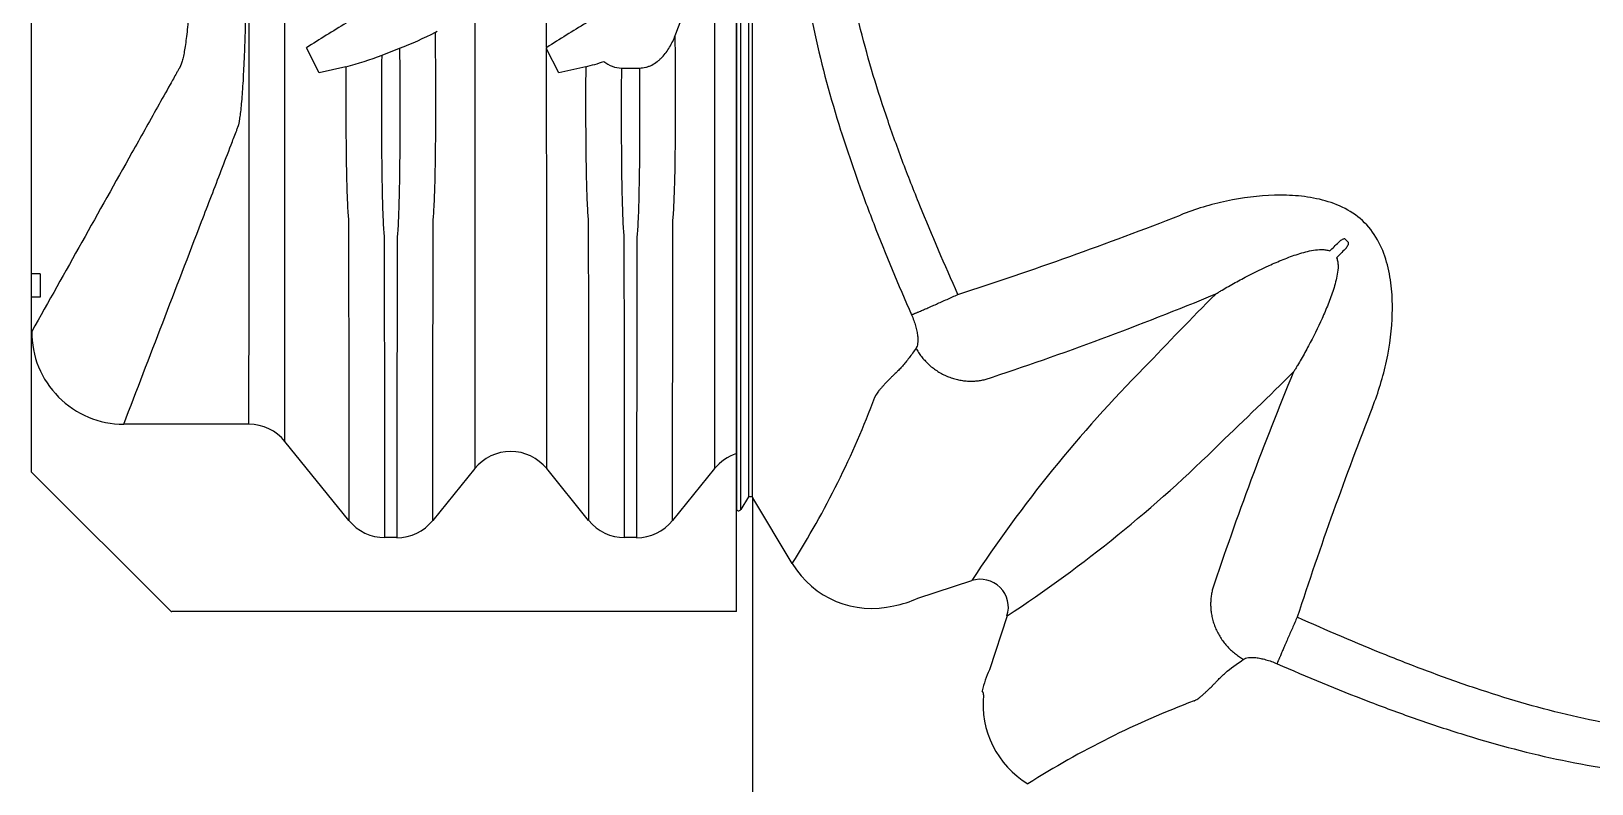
# Model space of a CAD drawing. Header units: millimetres. Extents: x -455371 to 117772, y -78417 to 116564.
# Drawn here: x -53515.9 to -53180.1, y 64956.1 to 65118 of the extents above; entities that cross this region are included whole.
import ezdxf

# ---------------------------------------------------------------- set-up
doc = ezdxf.new("R2010")
doc.units = ezdxf.units.MM
doc.layers.get('0').update_dxf_attribs({"color": 255})
doc.layers.add('BETON-STOP', color=141, linetype='Continuous')
doc.layers.add('Contorno-Cupolex', color=3, linetype='Continuous')

# ---------------------------------------------------------------- blocks, each defined once
blk = doc.blocks.new('Cupolex H50')
at = {"layer": 'Contorno-Cupolex', "linetype": 'Continuous'}
for p, q in [((19692.858, 10192.535), (19692.858, 10171.748)), ((19705.932, 10177.531), (19706.004, 10177.459)), ((19693.116, 10171.996), (19692.951, 10171.722)), ((19693.201, 10171.996), (19693.116, 10171.996)), ((19693.208, 10171.984), (19693.201, 10171.996)), ((19693.208, 10171.976), (19693.208, 10171.984)), ((19694.056, 10170.564), (19693.208, 10171.976)), ((19693.208, 10164.735), (19693.208, 10171.976)), ((19696.753, 10169.82), (19697.911, 10170.197)), ((19698.67, 10169.438), (19698.294, 10168.28))]:
    blk.add_line(p, q, dxfattribs=at)
for centre, radius, start, end in [((19671.606, 10256.75), 84.511, 287.92489, 291.36419), ((19647.472, 10236.537), 83.013, 314.44915, 314.6275), ((19765.011, 10118.999), 83.013, 135.3725, 135.55085), ((19676.338, 10241.136), 70.114, 288.16797, 292.48426), ((19775.244, 10104.861), 101.529, 135.24033, 136.48357), ((19722.646, 10153.941), 29.599, 135.272, 146.6866), ((19767.526, 10148.671), 67.882, 157.47222, 161.6936), ((19633.335, 10246.77), 101.528, 313.51644, 314.7597), ((19677.575, 10180.979), 19.496, 327.7108, 339.4596), ((19782.538, 10144.13), 81.647, 158.60087, 161.96279), ((19682.414, 10194.173), 29.599, 303.3134, 314.728), ((19692.908, 10171.747), 0.0499, 179.2776, 329.0373), ((19695.76, 10171.587), 1.987, 210.9888, 283.9535), ((19698.098, 10169.625), 0.601, 341.8666, 108.1334), ((19695.909, 10171.605), 1.974, 279.6297, 295.3053), ((19700.317, 10167.325), 2.238, 154.7363, 166.9636), ((19698.066, 10167.758), 0.1, 353.9944, 45.0507), ((19700.142, 10167.538), 1.987, 173.9429, 239.0129), ((19709.561, 10149.368), 19.498, 110.643, 122.3798)]:
    blk.add_arc(centre, radius, start, end, dxfattribs=at)
for points, knots in [([(19693.116, 10192.535), (19693.116, 10191.89), (19693.116, 10191.245), (19693.116, 10189.955), (19693.116, 10189.309), (19693.116, 10188.019), (19693.116, 10187.374), (19693.116, 10186.406), (19693.116, 10186.083), (19693.116, 10185.44), (19693.116, 10185.117), (19693.116, 10184.478), (19693.116, 10184.165), (19693.116, 10183.551), (19693.116, 10183.249), (19693.116, 10182.657), (19693.116, 10182.365), (19693.116, 10181.811), (19693.116, 10181.544), (19693.116, 10180.784), (19693.116, 10180.317), (19693.116, 10179.729), (19693.116, 10179.548), (19693.116, 10179.222), (19693.116, 10179.074), (19693.116, 10178.693), (19693.116, 10178.525), (19693.116, 10178.326), (19693.116, 10178.225), (19693.116, 10178.024), (19693.116, 10177.924), (19693.116, 10177.723), (19693.116, 10177.623), (19693.116, 10177.321), (19693.116, 10177.121), (19693.116, 10176.719), (19693.116, 10176.518), (19693.116, 10175.916), (19693.116, 10175.515), (19693.116, 10174.712), (19693.116, 10174.311), (19693.116, 10173.271), (19693.116, 10172.633), (19693.116, 10171.996)], [0, 0, 0, 0, 0.032927, 0.032927, 0.065853, 0.065853, 0.09878, 0.09878, 0.115243, 0.115243, 0.131706, 0.131706, 0.14817, 0.14817, 0.164633, 0.164633, 0.181096, 0.181096, 0.197559, 0.197559, 0.230486, 0.230486, 0.246949, 0.246949, 0.263413, 0.263413, 0.296339, 0.296339, 0.329266, 0.329266, 0.362192, 0.362192, 0.395119, 0.395119, 0.460972, 0.460972, 0.526825, 0.526825, 0.658531, 0.658531, 0.790238, 0.790238, 1, 1, 1, 1]), ([(19693.201, 10171.996), (19693.201, 10172.633), (19693.201, 10173.271), (19693.201, 10174.311), (19693.201, 10174.712), (19693.201, 10175.515), (19693.201, 10175.916), (19693.201, 10176.518), (19693.201, 10176.719), (19693.201, 10177.121), (19693.201, 10177.321), (19693.201, 10177.623), (19693.201, 10177.723), (19693.201, 10177.924), (19693.201, 10178.024), (19693.201, 10178.225), (19693.201, 10178.326), (19693.201, 10178.525), (19693.201, 10178.693), (19693.201, 10179.074), (19693.201, 10179.222), (19693.201, 10179.548), (19693.201, 10179.729), (19693.201, 10180.317), (19693.201, 10180.784), (19693.201, 10181.544), (19693.201, 10181.811), (19693.201, 10182.365), (19693.201, 10182.657), (19693.201, 10183.249), (19693.201, 10183.551), (19693.201, 10184.165), (19693.201, 10184.478), (19693.201, 10185.117), (19693.201, 10185.44), (19693.201, 10186.083), (19693.201, 10186.406), (19693.201, 10187.374), (19693.201, 10188.019), (19693.201, 10189.309), (19693.201, 10189.955), (19693.201, 10191.245), (19693.201, 10191.89), (19693.201, 10192.535)], [0, 0, 0, 0, 0.209762, 0.209762, 0.341469, 0.341469, 0.473175, 0.473175, 0.539028, 0.539028, 0.604881, 0.604881, 0.637808, 0.637808, 0.670734, 0.670734, 0.703661, 0.703661, 0.736587, 0.736587, 0.753051, 0.753051, 0.769514, 0.769514, 0.802441, 0.802441, 0.818904, 0.818904, 0.835367, 0.835367, 0.85183, 0.85183, 0.868294, 0.868294, 0.884757, 0.884757, 0.90122, 0.90122, 0.934147, 0.934147, 0.967073, 0.967073, 1, 1, 1, 1]), ([(19694.204, 10192.535), (19694.196, 10191.132), (19694.183, 10189.729), (19694.161, 10187.975), (19694.157, 10187.624), (19694.15, 10187.098), (19694.147, 10186.923), (19694.142, 10186.572), (19694.14, 10186.397), (19694.136, 10186.134), (19694.134, 10186.047), (19694.131, 10185.871), (19694.13, 10185.783), (19694.129, 10185.648), (19694.129, 10185.603), (19694.129, 10185.513), (19694.13, 10185.468), (19694.131, 10185.333), (19694.133, 10185.243), (19694.145, 10184.793), (19694.167, 10184.434), (19694.219, 10183.895), (19694.239, 10183.716), (19694.285, 10183.358), (19694.31, 10183.179), (19694.396, 10182.644), (19694.463, 10182.291), (19694.692, 10181.241), (19694.881, 10180.552), (19695.203, 10179.533), (19695.317, 10179.195), (19695.554, 10178.525), (19695.678, 10178.193), (19696.062, 10177.202), (19696.335, 10176.551), (19696.619, 10175.905)], [0, 0, 0, 0, 0.25, 0.25, 0.3125, 0.3125, 0.34375, 0.34375, 0.375, 0.375, 0.390625, 0.390625, 0.40625, 0.40625, 0.414062, 0.414062, 0.421875, 0.421875, 0.4375, 0.4375, 0.5, 0.5, 0.53125, 0.53125, 0.5625, 0.5625, 0.625, 0.625, 0.75, 0.75, 0.8125, 0.8125, 0.875, 0.875, 1, 1, 1, 1]), ([(19697.616, 10176.341), (19697.331, 10176.975), (19697.057, 10177.611), (19696.667, 10178.572), (19696.541, 10178.894), (19696.298, 10179.54), (19696.182, 10179.865), (19695.851, 10180.841), (19695.655, 10181.496), (19695.414, 10182.489), (19695.342, 10182.822), (19695.25, 10183.325), (19695.222, 10183.493), (19695.172, 10183.829), (19695.149, 10183.997), (19695.091, 10184.501), (19695.064, 10184.838), (19695.045, 10185.259), (19695.042, 10185.344), (19695.039, 10185.47), (19695.038, 10185.513), (19695.037, 10185.597), (19695.036, 10185.639), (19695.035, 10185.766), (19695.035, 10185.853), (19695.035, 10186.027), (19695.035, 10186.115), (19695.036, 10186.379), (19695.035, 10186.556), (19695.035, 10186.907), (19695.035, 10187.083), (19695.033, 10187.611), (19695.032, 10187.963), (19695.025, 10189.721), (19695.013, 10191.128), (19694.997, 10192.535)], [0, 0, 0, 0, 0.125, 0.125, 0.1875, 0.1875, 0.25, 0.25, 0.375, 0.375, 0.4375, 0.4375, 0.46875, 0.46875, 0.5, 0.5, 0.5625, 0.5625, 0.578125, 0.578125, 0.585938, 0.585938, 0.59375, 0.59375, 0.609375, 0.609375, 0.625, 0.625, 0.65625, 0.65625, 0.6875, 0.6875, 0.75, 0.75, 1, 1, 1, 1]), ([(19692.951, 10171.722), (19692.951, 10173.251), (19692.951, 10174.786), (19692.951, 10176.704), (19692.951, 10177.088), (19692.951, 10177.663), (19692.951, 10177.855), (19692.951, 10178.071), (19692.951, 10178.095), (19692.951, 10178.143), (19692.951, 10178.165), (19692.951, 10178.247), (19692.951, 10178.319), (19692.951, 10178.585), (19692.951, 10178.839), (19692.951, 10179.308), (19692.951, 10179.479), (19692.951, 10179.851), (19692.951, 10180.054), (19692.951, 10180.701), (19692.951, 10181.177), (19692.951, 10181.956), (19692.951, 10182.229), (19692.951, 10182.785), (19692.951, 10183.07), (19692.951, 10183.649), (19692.951, 10183.944), (19692.951, 10184.545), (19692.951, 10184.854), (19692.951, 10185.314), (19692.951, 10185.468), (19692.951, 10185.654), (19692.951, 10185.686), (19692.951, 10185.719)], [0, 0, 0, 0, 0.5, 0.5, 0.625, 0.625, 0.6875, 0.6875, 0.6953125, 0.6953125, 0.703125, 0.703125, 0.71875, 0.71875, 0.75, 0.75, 0.765625, 0.765625, 0.78125, 0.78125, 0.8125, 0.8125, 0.828125, 0.828125, 0.84375, 0.84375, 0.859375, 0.859375, 0.875, 0.875, 0.8828125, 0.8828125, 0.8844651, 0.8844651, 0.8844651, 0.8844651]), ([(19706.519, 10173.92), (19706.649, 10174.243), (19706.749, 10174.573), (19706.893, 10175.248), (19706.938, 10175.595), (19706.95, 10176.114), (19706.946, 10176.287), (19706.913, 10176.633), (19706.885, 10176.807), (19706.754, 10177.309), (19706.6, 10177.633), (19706.227, 10178.005), (19706.085, 10178.105), (19705.775, 10178.267), (19705.611, 10178.326), (19705.276, 10178.412), (19705.103, 10178.44), (19704.757, 10178.472), (19704.585, 10178.477), (19704.069, 10178.464), (19703.723, 10178.42), (19703.046, 10178.276), (19702.716, 10178.175), (19702.393, 10178.046)], [0, 0, 0, 0, 0.125, 0.125, 0.25, 0.25, 0.3125, 0.3125, 0.375, 0.375, 0.5, 0.5, 0.5625, 0.5625, 0.625, 0.625, 0.6875, 0.6875, 0.75, 0.75, 0.875, 0.875, 1, 1, 1, 1]), ([(19705.932, 10177.531), (19705.929, 10177.533), (19705.925, 10177.534), (19705.918, 10177.535), (19705.914, 10177.535), (19705.904, 10177.533), (19705.897, 10177.531), (19705.877, 10177.523), (19705.865, 10177.516), (19705.829, 10177.494), (19705.808, 10177.477), (19705.789, 10177.458)], [0, 0, 0, 0, 0.0625, 0.0625, 0.125, 0.125, 0.25, 0.25, 0.5, 0.5, 1, 1, 1, 1]), ([(19705.931, 10177.315), (19705.95, 10177.335), (19705.968, 10177.356), (19705.99, 10177.392), (19705.997, 10177.404), (19706.004, 10177.424), (19706.007, 10177.431), (19706.008, 10177.441), (19706.008, 10177.445), (19706.008, 10177.452), (19706.006, 10177.456), (19706.004, 10177.459)], [0, 0, 0, 0, 0.5, 0.5, 0.75, 0.75, 0.875, 0.875, 0.9375, 0.9375, 1, 1, 1, 1]), ([(19703.152, 10176.351), (19703.174, 10176.365), (19703.197, 10176.379), (19703.243, 10176.407), (19703.266, 10176.421), (19703.335, 10176.462), (19703.381, 10176.489), (19703.521, 10176.57), (19703.615, 10176.622), (19703.901, 10176.775), (19704.096, 10176.872), (19704.398, 10177.008), (19704.5, 10177.052), (19704.708, 10177.135), (19704.814, 10177.174), (19704.976, 10177.226), (19705.03, 10177.242), (19705.141, 10177.27), (19705.198, 10177.283), (19705.312, 10177.301), (19705.369, 10177.307), (19705.458, 10177.307), (19705.488, 10177.305), (19705.547, 10177.295), (19705.576, 10177.288), (19705.604, 10177.277)], [0, 0, 0, 0, 0.03125, 0.03125, 0.0625, 0.0625, 0.125, 0.125, 0.25, 0.25, 0.5, 0.5, 0.625, 0.625, 0.75, 0.75, 0.8125, 0.8125, 0.875, 0.875, 0.9375, 0.9375, 0.96875, 0.96875, 1, 1, 1, 1]), ([(19705.75, 10177.131), (19705.762, 10177.102), (19705.769, 10177.073), (19705.778, 10177.014), (19705.78, 10176.984), (19705.781, 10176.895), (19705.774, 10176.837), (19705.756, 10176.723), (19705.743, 10176.666), (19705.714, 10176.555), (19705.698, 10176.501), (19705.647, 10176.34), (19705.608, 10176.234), (19705.525, 10176.028), (19705.482, 10175.926), (19705.346, 10175.625), (19705.248, 10175.428), (19705.095, 10175.142), (19705.043, 10175.048), (19704.963, 10174.908), (19704.936, 10174.862), (19704.894, 10174.793), (19704.881, 10174.77), (19704.853, 10174.724), (19704.839, 10174.701), (19704.825, 10174.679)], [0, 0, 0, 0, 0.03125, 0.03125, 0.0625, 0.0625, 0.125, 0.125, 0.1875, 0.1875, 0.25, 0.25, 0.375, 0.375, 0.5, 0.5, 0.75, 0.75, 0.875, 0.875, 0.9375, 0.9375, 0.96875, 0.96875, 1, 1, 1, 1]), ([(19696.619, 10175.905), (19696.636, 10175.864), (19696.652, 10175.824), (19696.681, 10175.745), (19696.694, 10175.705), (19696.711, 10175.647), (19696.716, 10175.628), (19696.725, 10175.591), (19696.729, 10175.572), (19696.74, 10175.519), (19696.745, 10175.485), (19696.751, 10175.438), (19696.752, 10175.423), (19696.754, 10175.393), (19696.755, 10175.379), (19696.755, 10175.338), (19696.753, 10175.313), (19696.747, 10175.269), (19696.743, 10175.249), (19696.731, 10175.215), (19696.724, 10175.2), (19696.715, 10175.188)], [0, 0, 0, 0, 0.125, 0.125, 0.25, 0.25, 0.3125, 0.3125, 0.375, 0.375, 0.5, 0.5, 0.5625, 0.5625, 0.625, 0.625, 0.75, 0.75, 0.875, 0.875, 1, 1, 1, 1]), ([(19696.715, 10175.188), (19696.665, 10175.114), (19696.616, 10175.044), (19696.518, 10174.916), (19696.47, 10174.857), (19696.4, 10174.777), (19696.377, 10174.751), (19696.342, 10174.715), (19696.331, 10174.704), (19696.314, 10174.687), (19696.308, 10174.681), (19696.297, 10174.67), (19696.291, 10174.665), (19696.274, 10174.649), (19696.263, 10174.638), (19696.246, 10174.622), (19696.24, 10174.617), (19696.228, 10174.606), (19696.223, 10174.6), (19696.211, 10174.589), (19696.206, 10174.584), (19696.194, 10174.572), (19696.189, 10174.567), (19696.178, 10174.556), (19696.173, 10174.55), (19696.163, 10174.54), (19696.158, 10174.535), (19696.133, 10174.509), (19696.113, 10174.49), (19696.085, 10174.46), (19696.076, 10174.451), (19696.058, 10174.432), (19696.05, 10174.423), (19696.024, 10174.395), (19696.008, 10174.378), (19695.977, 10174.344), (19695.963, 10174.328), (19695.935, 10174.296), (19695.922, 10174.281), (19695.898, 10174.25), (19695.887, 10174.236), (19695.867, 10174.207), (19695.859, 10174.193), (19695.847, 10174.172), (19695.844, 10174.165), (19695.839, 10174.155), (19695.837, 10174.152), (19695.834, 10174.145), (19695.833, 10174.142), (19695.832, 10174.138)], [0, 0, 0, 0, 0.125, 0.125, 0.25, 0.25, 0.3125, 0.3125, 0.34375, 0.34375, 0.359375, 0.359375, 0.375, 0.375, 0.40625, 0.40625, 0.421875, 0.421875, 0.4375, 0.4375, 0.453125, 0.453125, 0.46875, 0.46875, 0.484375, 0.484375, 0.5, 0.5, 0.5625, 0.5625, 0.59375, 0.59375, 0.625, 0.625, 0.6875, 0.6875, 0.75, 0.75, 0.8125, 0.8125, 0.875, 0.875, 0.9375, 0.9375, 0.96875, 0.96875, 0.984375, 0.984375, 1, 1, 1, 1]), ([(19721.008, 10166.837), (19719.609, 10166.853), (19718.21, 10166.865), (19716.46, 10166.872), (19716.11, 10166.874), (19715.411, 10166.875), (19715.061, 10166.876), (19714.623, 10166.876), (19714.535, 10166.876), (19714.405, 10166.875), (19714.361, 10166.875), (19714.275, 10166.875), (19714.232, 10166.876), (19714.147, 10166.876), (19714.106, 10166.876), (19714.022, 10166.878), (19713.98, 10166.878), (19713.854, 10166.881), (19713.77, 10166.884), (19713.351, 10166.901), (19713.016, 10166.927), (19712.515, 10166.984), (19712.347, 10167.005), (19712.013, 10167.054), (19711.846, 10167.081), (19711.346, 10167.171), (19711.015, 10167.241), (19710.028, 10167.477), (19709.377, 10167.67), (19708.408, 10167.994), (19708.086, 10168.109), (19707.444, 10168.348), (19707.124, 10168.472), (19706.167, 10168.857), (19705.534, 10169.129), (19704.903, 10169.411)], [0, 0, 0, 0, 0.25, 0.25, 0.3125, 0.3125, 0.375, 0.375, 0.390625, 0.390625, 0.398438, 0.398438, 0.40625, 0.40625, 0.414062, 0.414062, 0.421875, 0.421875, 0.4375, 0.4375, 0.5, 0.5, 0.53125, 0.53125, 0.5625, 0.5625, 0.625, 0.625, 0.75, 0.75, 0.8125, 0.8125, 0.875, 0.875, 1, 1, 1, 1]), ([(19702.687, 10167.614), (19702.69, 10167.616), (19702.694, 10167.617), (19702.701, 10167.62), (19702.704, 10167.621), (19702.714, 10167.626), (19702.721, 10167.63), (19702.742, 10167.642), (19702.756, 10167.65), (19702.785, 10167.67), (19702.8, 10167.681), (19702.83, 10167.706), (19702.846, 10167.719), (19702.878, 10167.747), (19702.895, 10167.762), (19702.929, 10167.793), (19702.946, 10167.81), (19702.974, 10167.835), (19702.983, 10167.844), (19703.003, 10167.863), (19703.012, 10167.872), (19703.042, 10167.9), (19703.062, 10167.92), (19703.085, 10167.943), (19703.087, 10167.946), (19703.092, 10167.951), (19703.095, 10167.953), (19703.103, 10167.961), (19703.109, 10167.967), (19703.12, 10167.978), (19703.125, 10167.983), (19703.137, 10167.995), (19703.142, 10168), (19703.153, 10168.012), (19703.159, 10168.018), (19703.169, 10168.029), (19703.175, 10168.035), (19703.185, 10168.047), (19703.191, 10168.052), (19703.201, 10168.064), (19703.207, 10168.069), (19703.223, 10168.087), (19703.234, 10168.098), (19703.257, 10168.121), (19703.269, 10168.132), (19703.306, 10168.167), (19703.332, 10168.19), (19703.469, 10168.309), (19703.6, 10168.407), (19703.752, 10168.508)], [0, 0, 0, 0, 0.015625, 0.015625, 0.03125, 0.03125, 0.0625, 0.0625, 0.125, 0.125, 0.1875, 0.1875, 0.25, 0.25, 0.3125, 0.3125, 0.375, 0.375, 0.40625, 0.40625, 0.4375, 0.4375, 0.5, 0.5, 0.507812, 0.507812, 0.515625, 0.515625, 0.53125, 0.53125, 0.546875, 0.546875, 0.5625, 0.5625, 0.578125, 0.578125, 0.59375, 0.59375, 0.609375, 0.609375, 0.625, 0.625, 0.65625, 0.65625, 0.6875, 0.6875, 0.75, 0.75, 1, 1, 1, 1]), ([(19703.752, 10168.508), (19703.776, 10168.525), (19703.81, 10168.537), (19703.866, 10168.545), (19703.878, 10168.546), (19703.902, 10168.548), (19703.916, 10168.548), (19703.957, 10168.548), (19703.986, 10168.546), (19704.05, 10168.539), (19704.083, 10168.533), (19704.137, 10168.523), (19704.155, 10168.519), (19704.192, 10168.51), (19704.212, 10168.505), (19704.27, 10168.488), (19704.309, 10168.475), (19704.389, 10168.447), (19704.429, 10168.431), (19704.47, 10168.413)], [0, 0, 0, 0, 0.25, 0.25, 0.3125, 0.3125, 0.375, 0.375, 0.5, 0.5, 0.625, 0.625, 0.6875, 0.6875, 0.75, 0.75, 0.875, 0.875, 1, 1, 1, 1]), ([(19704.47, 10168.413), (19705.113, 10168.132), (19705.761, 10167.863), (19706.748, 10167.484), (19707.079, 10167.361), (19707.745, 10167.127), (19708.08, 10167.016), (19709.092, 10166.7), (19709.776, 10166.515), (19710.82, 10166.291), (19711.172, 10166.225), (19711.704, 10166.142), (19711.882, 10166.117), (19712.238, 10166.072), (19712.416, 10166.053), (19712.951, 10166.003), (19713.309, 10165.982), (19713.756, 10165.971), (19713.845, 10165.97), (19713.98, 10165.969), (19714.025, 10165.968), (19714.114, 10165.968), (19714.159, 10165.969), (19714.248, 10165.97), (19714.292, 10165.97), (19714.38, 10165.971), (19714.424, 10165.972), (19714.555, 10165.974), (19714.642, 10165.975), (19715.077, 10165.982), (19715.426, 10165.987), (19716.124, 10165.996), (19716.473, 10166.001), (19718.217, 10166.022), (19719.612, 10166.035), (19721.008, 10166.044)], [0, 0, 0, 0, 0.125, 0.125, 0.1875, 0.1875, 0.25, 0.25, 0.375, 0.375, 0.4375, 0.4375, 0.46875, 0.46875, 0.5, 0.5, 0.5625, 0.5625, 0.578125, 0.578125, 0.585938, 0.585938, 0.59375, 0.59375, 0.601562, 0.601562, 0.609375, 0.609375, 0.625, 0.625, 0.6875, 0.6875, 0.75, 0.75, 1, 1, 1, 1])]:
    blk.add_open_spline(points, degree=3, knots=knots, dxfattribs=at)
for points, weights in [([(19696.619, 10175.905), (19696.875, 10176.009), (19697.616, 10176.341)], [1, 0.837824847321, 1]), ([(19696.715, 10175.188), (19697.215, 10174.272), (19698.2, 10174.517)], [1, 0.774238593566, 1]), ([(19703.08, 10169.992), (19702.836, 10169.008), (19703.752, 10168.508)], [1, 0.77386842912, 1]), ([(19704.903, 10169.411), (19704.573, 10168.671), (19704.47, 10168.413)], [1, 0.838288024159, 1])]:
    blk.add_rational_spline(points, weights, degree=2, dxfattribs=at)
blk = doc.blocks.new('Bs H50 tacca 3')
at = {"layer": 'BETON-STOP'}
for p, q in [((19733.613, 10065.539), (19733.613, 10111.539)), ((19718.463, 10088.289), (19718.463, 10072.789)), ((19727.147, 10077.978), (19727.184, 10077.998)), ((19724.649, 10077.108), (19724.375, 10077.643)), ((19725.999, 10077.487), (19726.376, 10077.633)), ((19729.535, 10077.65), (19729.525, 10077.643)), ((19729.525, 10077.643), (19729.535, 10077.623)), ((19729.799, 10077.108), (19729.535, 10077.623)), ((19725.224, 10077.234), (19724.649, 10077.108)), ((19730.374, 10077.234), (19729.799, 10077.108)), ((19731.147, 10077.208), (19731.529, 10077.208)), ((19718.652, 10072.789), (19718.463, 10072.789)), ((19718.463, 10072.789), (19718.463, 10072.289)), ((19718.652, 10072.789), (19718.652, 10072.289)), ((19718.463, 10072.289), (19718.463, 10068.539)), ((19718.652, 10072.289), (19718.463, 10072.289)), ((19723.14, 10069.558), (19720.451, 10069.558)), ((19725.287, 10067.494), (19723.913, 10069.188)), ((19718.463, 10068.539), (19721.472, 10065.539)), ((19727.99, 10068.605), (19727.088, 10067.494)), ((19730.437, 10067.494), (19729.536, 10068.605)), ((19733.14, 10068.605), (19732.238, 10067.494)), ((19726.316, 10067.124), (19726.06, 10067.124)), ((19731.466, 10067.124), (19731.21, 10067.124)), ((19721.472, 10065.539), (19721.484, 10065.539)), ((19733.613, 10065.539), (19721.484, 10065.539))]:
    blk.add_line(p, q, dxfattribs=at)
for centre, radius, start, end in [((2599.385, 10079.049), 17123.758, 359.9682458, 0.0317539), ((19720.309, 10082.702), 12.912, 338.1933, 343.9131), ((19744.358, 10046.338), 37.139, 120.9975, 122.5513), ((19749.618, 10046.159), 37.349, 121.0006, 122.527), ((19723.737, 10084.568), 7.42, 290.8357, 297.3599), ((19723.706, 10083.204), 6.159, 284.2636, 291.852), ((19729.327, 10081.561), 4.451, 283.5966, 288.8246), ((19731.161, 10077.84), 0.633, 231.1137, 268.7361), ((19720.455, 10071.539), 1.981, 179.6725, 269.8751), ((19723.139, 10068.563), 0.995, 38.9222, 89.9155), ((19728.763, 10067.983), 0.992, 38.8507, 141.1493), ((19733.913, 10067.983), 0.992, 107.5957, 141.1493), ((19726.062, 10068.119), 0.995, 218.9229, 269.9147), ((19726.314, 10068.119), 0.996, 270.0934, 321.069), ((19731.212, 10068.119), 0.995, 218.9229, 269.9147), ((19731.464, 10068.119), 0.996, 270.0934, 321.069)]:
    blk.add_arc(centre, radius, start, end, dxfattribs=at)
for points, knots in [([(19721.97, 10088.539), (19721.968, 10087.366), (19721.967, 10086.193), (19721.965, 10084.433), (19721.964, 10083.846), (19721.963, 10082.966), (19721.962, 10082.673), (19721.962, 10082.307), (19721.962, 10082.233), (19721.962, 10082.087), (19721.962, 10082.014), (19721.961, 10081.904), (19721.961, 10081.867), (19721.961, 10081.811), (19721.961, 10081.793), (19721.961, 10081.756), (19721.961, 10081.737), (19721.961, 10081.682), (19721.961, 10081.646), (19721.961, 10081.596), (19721.961, 10081.58), (19721.961, 10081.549), (19721.961, 10081.533), (19721.961, 10081.457), (19721.96, 10081.396), (19721.96, 10081.276), (19721.959, 10081.215), (19721.958, 10081.034), (19721.956, 10080.915), (19721.953, 10080.683), (19721.951, 10080.569), (19721.946, 10080.344), (19721.943, 10080.232), (19721.936, 10080.011), (19721.933, 10079.902), (19721.927, 10079.74), (19721.925, 10079.686), (19721.921, 10079.58), (19721.918, 10079.527), (19721.911, 10079.371), (19721.907, 10079.271), (19721.896, 10079.075), (19721.891, 10078.98), (19721.88, 10078.796), (19721.874, 10078.707), (19721.861, 10078.534), (19721.855, 10078.451), (19721.844, 10078.331), (19721.841, 10078.292), (19721.834, 10078.215), (19721.83, 10078.178), (19721.819, 10078.069), (19721.812, 10078), (19721.797, 10077.871), (19721.789, 10077.811), (19721.773, 10077.698), (19721.765, 10077.646), (19721.749, 10077.549), (19721.741, 10077.505), (19721.724, 10077.425), (19721.715, 10077.39), (19721.702, 10077.342), (19721.697, 10077.328), (19721.691, 10077.307), (19721.689, 10077.301), (19721.684, 10077.288), (19721.682, 10077.282), (19721.678, 10077.27), (19721.675, 10077.265), (19721.671, 10077.255), (19721.669, 10077.25), (19721.665, 10077.243), (19721.664, 10077.241), (19721.662, 10077.237), (19721.661, 10077.235), (19721.659, 10077.231), (19721.658, 10077.229), (19721.655, 10077.225), (19721.654, 10077.223), (19721.652, 10077.219), (19721.651, 10077.216), (19721.648, 10077.212), (19721.647, 10077.21), (19721.644, 10077.205), (19721.643, 10077.202), (19721.64, 10077.197), (19721.638, 10077.195), (19721.631, 10077.182), (19721.626, 10077.172), (19721.608, 10077.141), (19721.597, 10077.121), (19721.54, 10077.019), (19721.495, 10076.938), (19721.358, 10076.694), (19721.266, 10076.531), (19720.993, 10076.043), (19720.81, 10075.717), (19719.91, 10074.111), (19719.192, 10072.831), (19718.475, 10071.55)], [0, 0, 0, 0, 0.063018, 0.063018, 0.094527, 0.094527, 0.110281, 0.110281, 0.11422, 0.11422, 0.118158, 0.118158, 0.120128, 0.120128, 0.121112, 0.121112, 0.122097, 0.122097, 0.124066, 0.124066, 0.125051, 0.125051, 0.126036, 0.126036, 0.129974, 0.129974, 0.133913, 0.133913, 0.14179, 0.14179, 0.149667, 0.149667, 0.157545, 0.157545, 0.165422, 0.165422, 0.16936, 0.16936, 0.173299, 0.173299, 0.181176, 0.181176, 0.189054, 0.189054, 0.196931, 0.196931, 0.204808, 0.204808, 0.208747, 0.208747, 0.212685, 0.212685, 0.220562, 0.220562, 0.22844, 0.22844, 0.236317, 0.236317, 0.244194, 0.244194, 0.252071, 0.252071, 0.25601, 0.25601, 0.257979, 0.257979, 0.259949, 0.259949, 0.261918, 0.261918, 0.263887, 0.263887, 0.264872, 0.264872, 0.265857, 0.265857, 0.266841, 0.266841, 0.267826, 0.267826, 0.268811, 0.268811, 0.269795, 0.269795, 0.27078, 0.27078, 0.271764, 0.271764, 0.275703, 0.275703, 0.28358, 0.28358, 0.315089, 0.315089, 0.378107, 0.378107, 0.504143, 0.504143, 1, 1, 1, 1]), ([(19720.451, 10069.558), (19721.008, 10071.009), (19721.566, 10072.459), (19722.264, 10074.277), (19722.405, 10074.644), (19722.616, 10075.194), (19722.687, 10075.377), (19722.793, 10075.652), (19722.828, 10075.743), (19722.872, 10075.858), (19722.881, 10075.881), (19722.894, 10075.915), (19722.898, 10075.927), (19722.904, 10075.941), (19722.905, 10075.944), (19722.907, 10075.95), (19722.908, 10075.953), (19722.91, 10075.958), (19722.911, 10075.961), (19722.913, 10075.966), (19722.914, 10075.968), (19722.916, 10075.973), (19722.916, 10075.976), (19722.918, 10075.981), (19722.919, 10075.984), (19722.92, 10075.989), (19722.921, 10075.992), (19722.923, 10075.998), (19722.924, 10076.002), (19722.926, 10076.011), (19722.927, 10076.018), (19722.931, 10076.033), (19722.932, 10076.041), (19722.935, 10076.058), (19722.937, 10076.066), (19722.94, 10076.084), (19722.941, 10076.093), (19722.946, 10076.122), (19722.949, 10076.142), (19722.958, 10076.207), (19722.964, 10076.255), (19722.976, 10076.363), (19722.982, 10076.423), (19722.993, 10076.554), (19722.999, 10076.624), (19723.009, 10076.774), (19723.015, 10076.855), (19723.024, 10077.024), (19723.029, 10077.114), (19723.036, 10077.256), (19723.038, 10077.304), (19723.043, 10077.404), (19723.045, 10077.455), (19723.051, 10077.61), (19723.055, 10077.718), (19723.063, 10077.94), (19723.066, 10078.055), (19723.072, 10078.291), (19723.075, 10078.413), (19723.08, 10078.663), (19723.082, 10078.792), (19723.085, 10078.99), (19723.086, 10079.057), (19723.088, 10079.192), (19723.089, 10079.26), (19723.091, 10079.464), (19723.092, 10079.603), (19723.093, 10079.883), (19723.093, 10080.024), (19723.093, 10080.312), (19723.092, 10080.457), (19723.091, 10080.752), (19723.09, 10080.902), (19723.087, 10081.126), (19723.086, 10081.2), (19723.085, 10081.349), (19723.084, 10081.424), (19723.082, 10081.517), (19723.082, 10081.535), (19723.081, 10081.573), (19723.081, 10081.591), (19723.08, 10081.647), (19723.079, 10081.683), (19723.079, 10081.738), (19723.078, 10081.757), (19723.078, 10081.793), (19723.077, 10081.812), (19723.076, 10081.867), (19723.076, 10081.903), (19723.074, 10082.013), (19723.073, 10082.087), (19723.07, 10082.233), (19723.069, 10082.307), (19723.063, 10082.673), (19723.058, 10082.966), (19723.044, 10083.846), (19723.034, 10084.433), (19723.005, 10086.193), (19722.986, 10087.366), (19722.967, 10088.539)], [0, 0, 0, 0, 0.497274, 0.497274, 0.622956, 0.622956, 0.685796, 0.685796, 0.717217, 0.717217, 0.725072, 0.725072, 0.728999, 0.728999, 0.729981, 0.729981, 0.730963, 0.730963, 0.731945, 0.731945, 0.732927, 0.732927, 0.733909, 0.733909, 0.734891, 0.734891, 0.735873, 0.735873, 0.736854, 0.736854, 0.738818, 0.738818, 0.740782, 0.740782, 0.742746, 0.742746, 0.74471, 0.74471, 0.748637, 0.748637, 0.756492, 0.756492, 0.764347, 0.764347, 0.772202, 0.772202, 0.780057, 0.780057, 0.787913, 0.787913, 0.79184, 0.79184, 0.795768, 0.795768, 0.803623, 0.803623, 0.811478, 0.811478, 0.819333, 0.819333, 0.827188, 0.827188, 0.831116, 0.831116, 0.835043, 0.835043, 0.842898, 0.842898, 0.850753, 0.850753, 0.858608, 0.858608, 0.866463, 0.866463, 0.870391, 0.870391, 0.874319, 0.874319, 0.8753, 0.8753, 0.876282, 0.876282, 0.878246, 0.878246, 0.879228, 0.879228, 0.88021, 0.88021, 0.882174, 0.882174, 0.886101, 0.886101, 0.890029, 0.890029, 0.905739, 0.905739, 0.937159, 0.937159, 1, 1, 1, 1]), ([(19723.913, 10069.188), (19723.913, 10069.237), (19723.913, 10069.286), (19723.913, 10069.542), (19723.913, 10069.75), (19723.913, 10070.379), (19723.913, 10070.802), (19723.913, 10072.077), (19723.913, 10072.938), (19723.913, 10074.014), (19723.913, 10074.229), (19723.913, 10074.66), (19723.913, 10074.875), (19723.913, 10075.197), (19723.913, 10075.305), (19723.913, 10075.439), (19723.913, 10075.466), (19723.913, 10075.507), (19723.913, 10075.52), (19723.913, 10075.54), (19723.913, 10075.547), (19723.913, 10075.561), (19723.913, 10075.567), (19723.913, 10075.581), (19723.913, 10075.587), (19723.913, 10075.597), (19723.913, 10075.6), (19723.913, 10075.606), (19723.913, 10075.609), (19723.913, 10075.617), (19723.913, 10075.623), (19723.913, 10075.635), (19723.913, 10075.641), (19723.913, 10075.66), (19723.913, 10075.674), (19723.913, 10075.695), (19723.913, 10075.703), (19723.913, 10075.718), (19723.913, 10075.726), (19723.913, 10075.766), (19723.913, 10075.802), (19723.913, 10075.882), (19723.913, 10075.926), (19723.913, 10076.068), (19723.913, 10076.177), (19723.913, 10076.424), (19723.913, 10076.562), (19723.913, 10076.865), (19723.913, 10077.03), (19723.913, 10077.385), (19723.913, 10077.574), (19723.913, 10077.973), (19723.913, 10078.183), (19723.913, 10078.511), (19723.913, 10078.623), (19723.913, 10078.85), (19723.913, 10078.965), (19723.913, 10079.314), (19723.913, 10079.553), (19723.913, 10080.037), (19723.913, 10080.282), (19723.913, 10080.66), (19723.913, 10080.787), (19723.913, 10080.98), (19723.913, 10081.045), (19723.913, 10081.176), (19723.913, 10081.242), (19723.913, 10081.377), (19723.913, 10081.447), (19723.913, 10081.537), (19723.913, 10081.556), (19723.913, 10081.593), (19723.913, 10081.611), (19723.913, 10081.667), (19723.913, 10081.705), (19723.913, 10081.784), (19723.913, 10081.825), (19723.913, 10081.91), (19723.913, 10081.954), (19723.913, 10082.083), (19723.913, 10082.17), (19723.913, 10082.601), (19723.913, 10082.944), (19723.913, 10083.975), (19723.913, 10084.663), (19723.913, 10086.038), (19723.913, 10086.726), (19723.913, 10087.789), (19723.913, 10088.164), (19723.913, 10088.539)], [0, 0, 0, 0, 0.016163, 0.016163, 0.085094, 0.085094, 0.222956, 0.222956, 0.498682, 0.498682, 0.567613, 0.567613, 0.636544, 0.636544, 0.67101, 0.67101, 0.679626, 0.679626, 0.683934, 0.683934, 0.686089, 0.686089, 0.688243, 0.688243, 0.690397, 0.690397, 0.691474, 0.691474, 0.692551, 0.692551, 0.694705, 0.694705, 0.696859, 0.696859, 0.701167, 0.701167, 0.703321, 0.703321, 0.705475, 0.705475, 0.714092, 0.714092, 0.722708, 0.722708, 0.739941, 0.739941, 0.757174, 0.757174, 0.774407, 0.774407, 0.79164, 0.79164, 0.808872, 0.808872, 0.817489, 0.817489, 0.826105, 0.826105, 0.843338, 0.843338, 0.860571, 0.860571, 0.869187, 0.869187, 0.873495, 0.873495, 0.877804, 0.877804, 0.882112, 0.882112, 0.883189, 0.883189, 0.884266, 0.884266, 0.88642, 0.88642, 0.888574, 0.888574, 0.890728, 0.890728, 0.895036, 0.895036, 0.912269, 0.912269, 0.946735, 0.946735, 0.981201, 0.981201, 1, 1, 1, 1]), ([(19727.99, 10088.539), (19727.99, 10087.338), (19727.99, 10086.137), (19727.99, 10084.335), (19727.99, 10083.735), (19727.99, 10082.834), (19727.99, 10082.534), (19727.99, 10082.083), (19727.99, 10081.933), (19727.99, 10081.633), (19727.99, 10081.483), (19727.99, 10081.033), (19727.99, 10080.733), (19727.991, 10080.134), (19727.991, 10079.84), (19727.991, 10079.268), (19727.991, 10078.989), (19727.991, 10078.446), (19727.991, 10078.18), (19727.991, 10077.425), (19727.991, 10076.974), (19727.991, 10076.178), (19727.991, 10075.851), (19727.99, 10075.467), (19727.99, 10075.356), (19727.99, 10075.177), (19727.99, 10075.108), (19727.99, 10075.009), (19727.99, 10074.964), (19727.99, 10074.871), (19727.99, 10074.824), (19727.99, 10074.59), (19727.99, 10074.403), (19727.99, 10073.843), (19727.99, 10073.468), (19727.99, 10071.597), (19727.99, 10070.102), (19727.99, 10068.605)], [0, 0, 0, 0, 0.0625, 0.0625, 0.09375, 0.09375, 0.109375, 0.109375, 0.117188, 0.117188, 0.125, 0.125, 0.140625, 0.140625, 0.15625, 0.15625, 0.171875, 0.171875, 0.1875, 0.1875, 0.21875, 0.21875, 0.25, 0.25, 0.265625, 0.265625, 0.28125, 0.28125, 0.296875, 0.296875, 0.3125, 0.3125, 0.375, 0.375, 0.5, 0.5, 1, 1, 1, 1]), ([(19729.535, 10077.65), (19729.535, 10078.026), (19729.535, 10078.425), (19729.535, 10079.056), (19729.535, 10079.272), (19729.535, 10079.715), (19729.535, 10079.941), (19729.535, 10080.62), (19729.536, 10081.079), (19729.536, 10081.778), (19729.536, 10082.011), (19729.536, 10082.477), (19729.536, 10082.711), (19729.536, 10084.809), (19729.536, 10086.674), (19729.536, 10088.539)], [0, 0, 0, 0, 0.125, 0.125, 0.1875, 0.1875, 0.25, 0.25, 0.375, 0.375, 0.4375, 0.4375, 0.5, 0.5, 1, 1, 1, 1]), ([(19733.14, 10088.539), (19733.14, 10087.338), (19733.14, 10086.137), (19733.14, 10084.335), (19733.14, 10083.735), (19733.14, 10082.834), (19733.14, 10082.534), (19733.14, 10082.083), (19733.14, 10081.933), (19733.14, 10081.633), (19733.14, 10081.483), (19733.14, 10081.033), (19733.14, 10080.733), (19733.141, 10080.134), (19733.141, 10079.84), (19733.141, 10079.268), (19733.141, 10078.989), (19733.141, 10078.446), (19733.141, 10078.18), (19733.141, 10077.425), (19733.141, 10076.974), (19733.141, 10076.178), (19733.141, 10075.851), (19733.14, 10075.467), (19733.14, 10075.356), (19733.14, 10075.177), (19733.14, 10075.108), (19733.14, 10075.009), (19733.14, 10074.964), (19733.14, 10074.871), (19733.14, 10074.824), (19733.14, 10074.59), (19733.14, 10074.403), (19733.14, 10073.843), (19733.14, 10073.468), (19733.14, 10071.597), (19733.14, 10070.102), (19733.14, 10068.605)], [0, 0, 0, 0, 0.0625, 0.0625, 0.09375, 0.09375, 0.109375, 0.109375, 0.117187, 0.117187, 0.125, 0.125, 0.140625, 0.140625, 0.15625, 0.15625, 0.171875, 0.171875, 0.1875, 0.1875, 0.21875, 0.21875, 0.25, 0.25, 0.265625, 0.265625, 0.28125, 0.28125, 0.296875, 0.296875, 0.3125, 0.3125, 0.375, 0.375, 0.5, 0.5, 1, 1, 1, 1]), ([(19727.088, 10067.494), (19727.088, 10068.757), (19727.091, 10070.023), (19727.094, 10071.922), (19727.095, 10072.555), (19727.096, 10073.346), (19727.097, 10073.504), (19727.097, 10073.742), (19727.098, 10073.821), (19727.097, 10073.92), (19727.097, 10073.939), (19727.1, 10073.981), (19727.103, 10074.006), (19727.11, 10074.087), (19727.114, 10074.152), (19727.122, 10074.304), (19727.126, 10074.392), (19727.132, 10074.591), (19727.136, 10074.702), (19727.145, 10075.066), (19727.149, 10075.348), (19727.152, 10075.826), (19727.153, 10075.995), (19727.154, 10076.352), (19727.154, 10076.541), (19727.153, 10077.123), (19727.151, 10077.537), (19727.147, 10077.978)], [0, 0, 0, 0, 0.5, 0.5, 0.75, 0.75, 0.8125, 0.8125, 0.84375, 0.84375, 0.851563, 0.851563, 0.859375, 0.859375, 0.875, 0.875, 0.890625, 0.890625, 0.90625, 0.90625, 0.9375, 0.9375, 0.953125, 0.953125, 0.96875, 0.96875, 1, 1, 1, 1]), ([(19731.529, 10077.208), (19731.575, 10077.208), (19731.62, 10077.214), (19731.687, 10077.23), (19731.709, 10077.237), (19731.752, 10077.253), (19731.773, 10077.262), (19731.835, 10077.294), (19731.873, 10077.318), (19731.928, 10077.36), (19731.946, 10077.375), (19731.98, 10077.406), (19731.997, 10077.422), (19732.076, 10077.505), (19732.13, 10077.579), (19732.224, 10077.737), (19732.263, 10077.82), (19732.297, 10077.906)], [0, 0, 0, 0, 0.125, 0.125, 0.1875, 0.1875, 0.25, 0.25, 0.375, 0.375, 0.4375, 0.4375, 0.5, 0.5, 0.75, 0.75, 1, 1, 1, 1]), ([(19732.238, 10067.494), (19732.238, 10068.755), (19732.241, 10070.018), (19732.244, 10071.914), (19732.245, 10072.546), (19732.246, 10073.336), (19732.247, 10073.494), (19732.247, 10073.731), (19732.248, 10073.81), (19732.247, 10073.909), (19732.247, 10073.928), (19732.248, 10073.969), (19732.252, 10073.992), (19732.259, 10074.069), (19732.263, 10074.132), (19732.271, 10074.28), (19732.274, 10074.365), (19732.281, 10074.559), (19732.285, 10074.669), (19732.294, 10075.026), (19732.298, 10075.303), (19732.302, 10075.775), (19732.303, 10075.941), (19732.304, 10076.294), (19732.304, 10076.481), (19732.303, 10077.058), (19732.301, 10077.469), (19732.297, 10077.906)], [0, 0, 0, 0, 0.5, 0.5, 0.75, 0.75, 0.8125, 0.8125, 0.84375, 0.84375, 0.851563, 0.851563, 0.859375, 0.859375, 0.875, 0.875, 0.890625, 0.890625, 0.90625, 0.90625, 0.9375, 0.9375, 0.953125, 0.953125, 0.96875, 0.96875, 1, 1, 1, 1]), ([(19726.06, 10067.124), (19726.06, 10068.386), (19726.058, 10069.65), (19726.055, 10071.547), (19726.054, 10072.179), (19726.052, 10072.969), (19726.052, 10073.127), (19726.051, 10073.364), (19726.051, 10073.444), (19726.051, 10073.562), (19726.051, 10073.599), (19726.041, 10073.7), (19726.037, 10073.761), (19726.029, 10073.905), (19726.025, 10073.989), (19726.018, 10074.178), (19726.015, 10074.285), (19726.006, 10074.638), (19726.001, 10074.911), (19725.997, 10075.376), (19725.996, 10075.541), (19725.994, 10075.89), (19725.994, 10076.074), (19725.994, 10076.645), (19725.996, 10077.053), (19725.999, 10077.487)], [0, 0, 0, 0, 0.5, 0.5, 0.75, 0.75, 0.8125, 0.8125, 0.84375, 0.84375, 0.859375, 0.859375, 0.875, 0.875, 0.890625, 0.890625, 0.90625, 0.90625, 0.9375, 0.9375, 0.953125, 0.953125, 0.96875, 0.96875, 1, 1, 1, 1]), ([(19726.376, 10077.633), (19726.379, 10077.187), (19726.381, 10076.77), (19726.382, 10075.993), (19726.381, 10075.63), (19726.376, 10074.987), (19726.371, 10074.705), (19726.362, 10074.342), (19726.359, 10074.23), (19726.352, 10074.029), (19726.348, 10073.942), (19726.341, 10073.789), (19726.337, 10073.725), (19726.329, 10073.644), (19726.326, 10073.62), (19726.324, 10073.577), (19726.325, 10073.558), (19726.325, 10073.459), (19726.325, 10073.38), (19726.324, 10073.142), (19726.324, 10072.984), (19726.322, 10072.192), (19726.321, 10071.558), (19726.318, 10069.656), (19726.316, 10068.389), (19726.316, 10067.124)], [0, 0, 0, 0, 0.03125, 0.03125, 0.0625, 0.0625, 0.09375, 0.09375, 0.109375, 0.109375, 0.125, 0.125, 0.140625, 0.140625, 0.148437, 0.148437, 0.15625, 0.15625, 0.1875, 0.1875, 0.25, 0.25, 0.5, 0.5, 1, 1, 1, 1]), ([(19729.536, 10068.605), (19729.536, 10069.813), (19729.536, 10071.02), (19729.536, 10072.832), (19729.536, 10073.436), (19729.536, 10074.342), (19729.536, 10074.643), (19729.536, 10074.983), (19729.536, 10075.019), (19729.536, 10075.099), (19729.536, 10075.153), (19729.535, 10075.35), (19729.535, 10075.529), (19729.535, 10075.983), (19729.535, 10076.26), (19729.535, 10076.885), (19729.535, 10077.235), (19729.535, 10077.623)], [0, 0, 0, 0, 0.5, 0.5, 0.75, 0.75, 0.875, 0.875, 0.890625, 0.890625, 0.90625, 0.90625, 0.9375, 0.9375, 0.96875, 0.96875, 1, 1, 1, 1]), ([(19725.224, 10077.234), (19725.222, 10076.825), (19725.221, 10076.444), (19725.223, 10075.917), (19725.224, 10075.749), (19725.227, 10075.436), (19725.228, 10075.289), (19725.233, 10075.015), (19725.235, 10074.887), (19725.241, 10074.652), (19725.245, 10074.544), (19725.255, 10074.256), (19725.262, 10074.112), (19725.275, 10073.987), (19725.278, 10073.964), (19725.279, 10073.925), (19725.278, 10073.906), (19725.278, 10073.848), (19725.278, 10073.809), (19725.278, 10073.693), (19725.279, 10073.615), (19725.279, 10073.383), (19725.279, 10073.228), (19725.281, 10072.452), (19725.282, 10071.832), (19725.285, 10069.971), (19725.287, 10068.731), (19725.287, 10067.494)], [0, 0, 0, 0, 0.03125, 0.03125, 0.046875, 0.046875, 0.0625, 0.0625, 0.078125, 0.078125, 0.09375, 0.09375, 0.125, 0.125, 0.132813, 0.132813, 0.140625, 0.140625, 0.15625, 0.15625, 0.1875, 0.1875, 0.25, 0.25, 0.5, 0.5, 1, 1, 1, 1]), ([(19730.374, 10077.234), (19730.372, 10076.825), (19730.371, 10076.444), (19730.373, 10075.917), (19730.374, 10075.749), (19730.377, 10075.436), (19730.378, 10075.289), (19730.383, 10075.015), (19730.385, 10074.887), (19730.391, 10074.652), (19730.395, 10074.544), (19730.405, 10074.256), (19730.412, 10074.112), (19730.425, 10073.987), (19730.428, 10073.964), (19730.429, 10073.925), (19730.428, 10073.906), (19730.428, 10073.848), (19730.428, 10073.809), (19730.428, 10073.693), (19730.429, 10073.615), (19730.429, 10073.383), (19730.429, 10073.228), (19730.431, 10072.452), (19730.432, 10071.832), (19730.435, 10069.971), (19730.437, 10068.731), (19730.437, 10067.494)], [0, 0, 0, 0, 0.03125, 0.03125, 0.046875, 0.046875, 0.0625, 0.0625, 0.078125, 0.078125, 0.09375, 0.09375, 0.125, 0.125, 0.132812, 0.132812, 0.140625, 0.140625, 0.15625, 0.15625, 0.1875, 0.1875, 0.25, 0.25, 0.5, 0.5, 1, 1, 1, 1]), ([(19731.21, 10067.124), (19731.21, 10068.377), (19731.208, 10069.633), (19731.205, 10071.517), (19731.204, 10072.145), (19731.202, 10072.93), (19731.202, 10073.087), (19731.201, 10073.322), (19731.201, 10073.401), (19731.201, 10073.518), (19731.203, 10073.556), (19731.199, 10073.639), (19731.192, 10073.692), (19731.179, 10073.882), (19731.172, 10074.052), (19731.162, 10074.377), (19731.159, 10074.496), (19731.154, 10074.752), (19731.152, 10074.89), (19731.147, 10075.329), (19731.145, 10075.66), (19731.144, 10076.394), (19731.145, 10076.788), (19731.147, 10077.208)], [0, 0, 0, 0, 0.5, 0.5, 0.75, 0.75, 0.8125, 0.8125, 0.84375, 0.84375, 0.859375, 0.859375, 0.875, 0.875, 0.90625, 0.90625, 0.921875, 0.921875, 0.9375, 0.9375, 0.96875, 0.96875, 1, 1, 1, 1]), ([(19731.529, 10077.208), (19731.531, 10076.785), (19731.532, 10076.39), (19731.531, 10075.84), (19731.531, 10075.663), (19731.529, 10075.329), (19731.527, 10075.173), (19731.522, 10074.732), (19731.516, 10074.475), (19731.506, 10074.151), (19731.503, 10074.053), (19731.496, 10073.883), (19731.492, 10073.809), (19731.484, 10073.684), (19731.476, 10073.632), (19731.473, 10073.55), (19731.475, 10073.513), (19731.475, 10073.395), (19731.474, 10073.316), (19731.474, 10073.081), (19731.473, 10072.924), (19731.472, 10072.14), (19731.471, 10071.513), (19731.468, 10069.63), (19731.466, 10068.376), (19731.466, 10067.124)], [0, 0, 0, 0, 0.03125, 0.03125, 0.046875, 0.046875, 0.0625, 0.0625, 0.09375, 0.09375, 0.109375, 0.109375, 0.125, 0.125, 0.140625, 0.140625, 0.15625, 0.15625, 0.1875, 0.1875, 0.25, 0.25, 0.5, 0.5, 1, 1, 1, 1])]:
    blk.add_open_spline(points, degree=3, knots=knots, dxfattribs=at)

msp = doc.modelspace()

# ---------------------------------------------------------------- block references
at = {"xscale": 10.01836209701863, "yscale": 10.01836209701863, "zscale": 10.01836209701863}
for name, p in [('Cupolex H50', (-250654.34, -36888.91)), ('Bs H50 tacca 3', (-251062.63, -35847.04))]:
    msp.add_blockref(name, p, dxfattribs=at)

doc.saveas('drawing.dxf')
